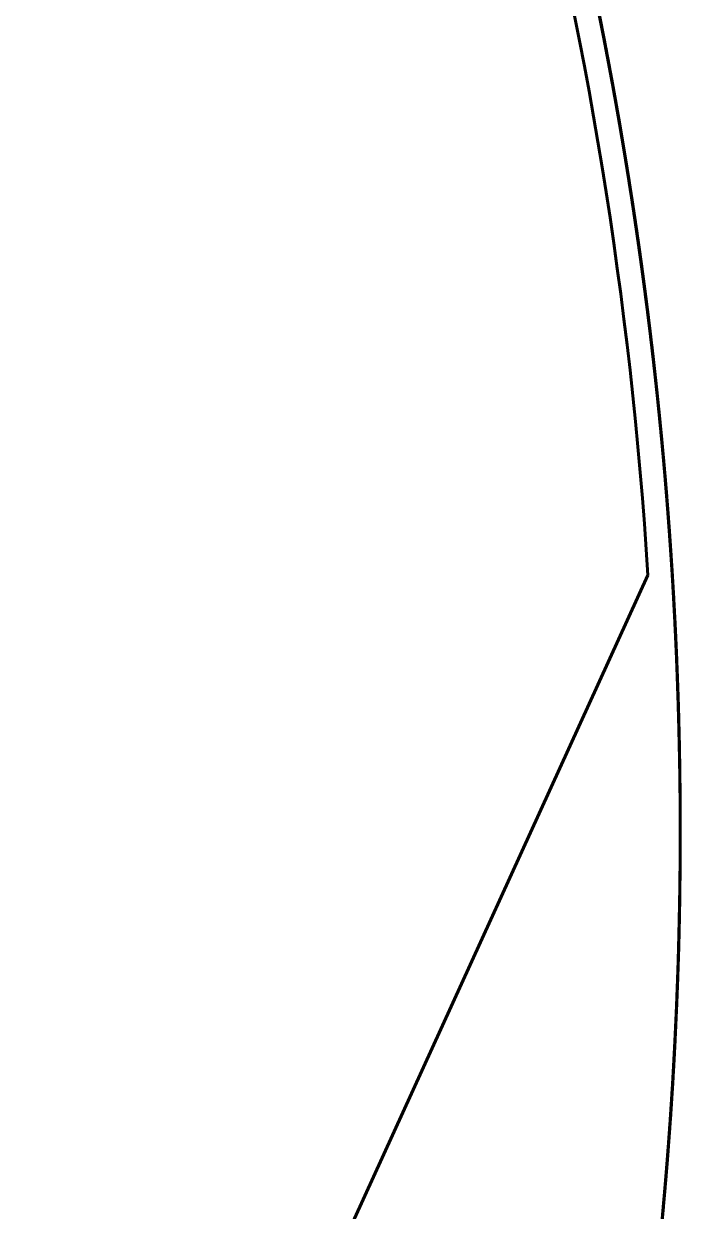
# Model space of a CAD drawing. Header units: millimetres. Extents: x 0 to 840, y 0 to 594.
# Drawn here: x 108.941 to 110.292, y 251.984 to 254.421 of the extents above; entities that cross this region are included whole.
import ezdxf

# ---------------------------------------------------------------- set-up
doc = ezdxf.new("R2010")
doc.units = ezdxf.units.MM
doc.linetypes.add('K5LT_BASIC', pattern=[0])
doc.layers.add('Системный слой', color=7, linetype='Continuous')

msp = doc.modelspace()

# ---------------------------------------------------------------- linework, layer by layer
at = {"layer": 'Системный слой', "color": 5, "linetype": 'K5LT_BASIC', "lineweight": 60, "true_color": 0x0000ff}
for p, q in [((110.16201, 254.22625), (110.15512, 254.26533)), ((110.16201, 254.22625), (110.15696, 254.25504)), ((110.16337, 254.2184), (110.16201, 254.22625)), ((110.1696, 254.18188), (110.16201, 254.22625)), ((110.16607, 254.2027), (110.16201, 254.22625)), ((110.16621, 254.20188), (110.16201, 254.22625)), ((110.16607, 254.2027), (110.16201, 254.22625)), ((110.16804, 254.19111), (110.16201, 254.22625)), ((110.22027, 253.8386), (110.21728, 253.86192)), ((110.23445, 253.72032), (110.23221, 253.73994)), ((110.25649, 253.49913), (110.25401, 253.5272)), ((110.25649, 253.49913), (110.25401, 253.5272)), ((110.25649, 253.49913), (110.25401, 253.5272)), ((110.25649, 253.49913), (110.25401, 253.5272)), ((110.26011, 253.45601), (110.25649, 253.49913)), ((110.26232, 253.42831), (110.25879, 253.47198)), ((106.9026, 246.0107), (110.22194, 253.28958)), ((110.28568, 252.54954), (110.28673, 252.59708)), ((110.28642, 252.58156), (110.28673, 252.59708)), ((110.28597, 252.56129), (110.28623, 252.57304)), ((110.26751, 252.16584), (110.27069, 252.21314)), ((110.26751, 252.16584), (110.27069, 252.21314)), ((110.26777, 252.16957), (110.27069, 252.21314)), ((110.26795, 252.1721), (110.27069, 252.21314)), ((110.26861, 252.18183), (110.27069, 252.21314)), ((110.26996, 252.20199), (110.27069, 252.21314))]:
    msp.add_line(p, q, dxfattribs=at)
msp.add_arc((101.73832, 252.76201), 8.5, 3.558416, 26.261997, dxfattribs=at)
for points, knots in [([(103.86995, 244.482), (104.03885, 244.52548), (104.46275, 244.64855), (105.1261, 244.89822), (105.84634, 245.24932), (106.53061, 245.66622), (107.17292, 246.14525), (107.76763, 246.68223), (108.30955, 247.27245), (108.79392, 247.91074), (109.21651, 248.59151), (109.57361, 249.3088), (109.86209, 250.05633), (110.07944, 250.82756), (110.22374, 251.61572), (110.29374, 252.41393), (110.28882, 253.21518), (110.20902, 254.01246), (110.05505, 254.7988), (109.82824, 255.56729), (109.59195, 256.15788), (109.43316, 256.49059), (109.38768, 256.58167)], [0.989074842, 0.989074842, 0.989074842, 0.989074842, 0.989178867, 0.9893380013, 0.9894971356, 0.9896562699, 0.9898154042, 0.9899745385, 0.9901336728, 0.9902928071, 0.9904519414, 0.9906110757, 0.9907702101, 0.9909293444, 0.9910884787, 0.991247613, 0.9914067473, 0.9915658816, 0.9917250159, 0.9918841502, 0.9920432845, 0.9921040088, 0.9921040088, 0.9921040088, 0.9921040088]), ([(110.22065, 251.68839), (110.23357, 251.79052), (110.27338, 252.15817), (110.30076, 252.79481), (110.2602, 253.59505), (110.14502, 254.388), (109.95622, 255.16671), (109.7036, 255.90069), (109.4957, 256.36535), (109.38768, 256.58167)], [0.9483790822, 0.9483790822, 0.9483790822, 0.9483790822, 0.9484404838, 0.9485996181, 0.9487587524, 0.9489178867, 0.949077021, 0.9492361553, 0.9493803775, 0.9493803775, 0.9493803775, 0.9493803775]), ([(110.18341, 254.09728), (110.17312, 254.16236), (110.11737, 254.49036), (109.98246, 255.07515), (109.72803, 255.84202), (109.50987, 256.33699), (109.38768, 256.58167)], [0.95954058335, 0.95954058335, 0.95954058335, 0.95954058335, 0.95957988542, 0.95973901973, 0.95989815404, 0.96006128541, 0.96006128541, 0.96006128541, 0.96006128541]), ([(110.06469, 250.81931), (110.07996, 250.88475), (110.15201, 251.21089), (110.24714, 251.80477), (110.29937, 252.60433), (110.27662, 253.40528), (110.17911, 254.20059), (110.00768, 254.9833), (109.76383, 255.74656), (109.53935, 256.27335), (109.40484, 256.54732), (109.38768, 256.58167)], [0.9695652686, 0.9695652686, 0.9695652686, 0.9695652686, 0.9696053469, 0.9697644812, 0.9699236155, 0.9700827498, 0.9702418842, 0.9704010185, 0.9705601528, 0.9707192871, 0.9707421932, 0.9707421932, 0.9707421932, 0.9707421932]), ([(110.16201, 254.22625), (110.14818, 254.30579), (110.08382, 254.64734), (109.93332, 255.24363), (109.72519, 255.83043), (109.58584, 256.15713), (109.54993, 256.23784)], [0.04100850004, 0.04100850004, 0.04100850004, 0.04100850004, 0.04105665181, 0.04121578612, 0.04137492043, 0.04142761124, 0.04142761124, 0.04142761124, 0.04142761124]), ([(110.16201, 254.22625), (110.13647, 254.37317), (110.05453, 254.78108), (109.87953, 255.41035), (109.7023, 255.88188), (109.60997, 256.09963)], [0.91684294598, 0.91684294598, 0.91684294598, 0.91684294598, 0.91693189052, 0.91709102482, 0.91723209691, 0.91723209691, 0.91723209691, 0.91723209691]), ([(110.27611, 253.21879), (110.2745, 253.24902), (110.25705, 253.54559), (110.19459, 254.10661), (110.06758, 254.71904), (109.97301, 255.06436), (109.94752, 255.15191)], [0.98072668935, 0.98072668935, 0.98072668935, 0.98072668935, 0.98074474857, 0.98090388288, 0.98106301719, 0.98111740751, 0.98111740751, 0.98111740751, 0.98111740751]), ([(110.26106, 253.44426), (110.25746, 253.48918), (110.23012, 253.79986), (110.16836, 254.23033), (110.08687, 254.61113), (110.05866, 254.73038)], [0.05153263328, 0.05153263328, 0.05153263328, 0.05153263328, 0.05155951623, 0.05171865054, 0.05179173871, 0.05179173871, 0.05179173871, 0.05179173871]), ([(110.13112, 254.39402), (110.12255, 254.43807), (110.09978, 254.55049), (110.07474, 254.66243), (110.05866, 254.73038)], [0.393512376768, 0.393512376768, 0.393512376768, 0.393512376768, 0.39353914704, 0.393580790783, 0.393580790783, 0.393580790783, 0.393580790783]), ([(110.13041, 254.39769), (110.11954, 254.45345), (110.09672, 254.5646), (110.0717, 254.67526), (110.05866, 254.73038)], [0.478960383396, 0.478960383396, 0.478960383396, 0.478960383396, 0.478994271165, 0.4790280538, 0.4790280538, 0.4790280538, 0.4790280538]), ([(110.16201, 254.22625), (110.14867, 254.30298), (110.11698, 254.47161), (110.08023, 254.63921), (110.05866, 254.73038)], [0.6711820648, 0.6711820648, 0.6711820648, 0.6711820648, 0.67122851687, 0.67128439559, 0.67128439559, 0.67128439559, 0.67128439559]), ([(110.16201, 254.22625), (110.14642, 254.31596), (110.11434, 254.48452), (110.0772, 254.65204), (110.05866, 254.73038)], [0.75662932781, 0.75662932781, 0.75662932781, 0.75662932781, 0.75668364099, 0.75673165861, 0.75673165861, 0.75673165861, 0.75673165861]), ([(110.16201, 254.22625), (110.15727, 254.2535), (110.12707, 254.42238), (110.09179, 254.59033), (110.05866, 254.73038)], [0.77799114357, 0.77799114357, 0.77799114357, 0.77799114357, 0.77800763845, 0.77809347435, 0.77809347435, 0.77809347435, 0.77809347435]), ([(110.18098, 254.11256), (110.17555, 254.1465), (110.14114, 254.35365), (110.09909, 254.55948), (110.05866, 254.73038)], [0.78864913452, 0.78864913452, 0.78864913452, 0.78864913452, 0.78866963717, 0.78877438222, 0.78877438222, 0.78877438222, 0.78877438222]), ([(110.16201, 254.22625), (110.13873, 254.36018), (110.10532, 254.52851), (110.06686, 254.69571), (110.05866, 254.73038)], [0.83139568296, 0.83139568296, 0.83139568296, 0.83139568296, 0.83147676639, 0.83149801374, 0.83149801374, 0.83149801374, 0.83149801374]), ([(110.25649, 253.49913), (110.24943, 253.58075), (110.21437, 253.92775), (110.14724, 254.33881), (110.07416, 254.66486), (110.05866, 254.73038)], [0.84193076448, 0.84193076448, 0.84193076448, 0.84193076448, 0.84197963081, 0.84213876512, 0.84217892162, 0.84217892162, 0.84217892162, 0.84217892162]), ([(110.16201, 254.22625), (110.14959, 254.29772), (110.11806, 254.46637), (110.08146, 254.63401), (110.05866, 254.73038)], [0.85275749871, 0.85275749871, 0.85275749871, 0.85275749871, 0.85280076384, 0.8528598295, 0.8528598295, 0.8528598295, 0.8528598295]), ([(110.25649, 253.49913), (110.25102, 253.5623), (110.2189, 253.89096), (110.15444, 254.30244), (110.07843, 254.64684), (110.05866, 254.73038)], [0.93805893537, 0.93805893537, 0.93805893537, 0.93805893537, 0.93809675366, 0.93825588797, 0.93830709252, 0.93830709252, 0.93830709252, 0.93830709252]), ([(110.17264, 254.16371), (110.16417, 254.21466), (110.1462, 254.31708), (110.12636, 254.41916), (110.1159, 254.47044)], [0.147804966249, 0.147804966249, 0.147804966249, 0.147804966249, 0.147835773393, 0.147866987486, 0.147866987486, 0.147866987486, 0.147866987486]), ([(110.26782, 253.3537), (110.26481, 253.39724), (110.24095, 253.70676), (110.19252, 254.07332), (110.13147, 254.39327), (110.11984, 254.45101)], [0.06219548682, 0.06219548682, 0.06219548682, 0.06219548682, 0.06222151496, 0.06238064927, 0.06241578441, 0.06241578441, 0.06241578441, 0.06241578441]), ([(110.27125, 253.30199), (110.26759, 253.35994), (110.24377, 253.68394), (110.19364, 254.0663), (110.13256, 254.38771), (110.12067, 254.44688)], [0.69235874809, 0.69235874809, 0.69235874809, 0.69235874809, 0.69239338001, 0.69255251432, 0.69258851082, 0.69258851082, 0.69258851082, 0.69258851082]), ([(110.16201, 254.22625), (110.15502, 254.26648), (110.14278, 254.334), (110.12973, 254.40137), (110.12432, 254.42862)], [0.863438406585, 0.863438406585, 0.863438406585, 0.863438406585, 0.863462762572, 0.863479334627, 0.863479334627, 0.863479334627, 0.863479334627]), ([(110.25401, 253.5272), (110.24704, 253.60476), (110.21601, 253.90423), (110.16917, 254.20184), (110.12588, 254.42076)], [0.66036093176, 0.66036093176, 0.66036093176, 0.66036093176, 0.66040738383, 0.66054049145, 0.66054049145, 0.66054049145, 0.66054049145]), ([(110.19533, 254.01962), (110.18681, 254.07687), (110.16607, 254.20726), (110.14231, 254.33713), (110.12802, 254.40987)], [0.521607739996, 0.521607739996, 0.521607739996, 0.521607739996, 0.521642266073, 0.521686482531, 0.521686482531, 0.521686482531, 0.521686482531]), ([(110.1954, 254.01911), (110.18493, 254.08957), (110.16452, 254.21599), (110.14128, 254.34192), (110.13041, 254.39769)], [0.607054900647, 0.607054900647, 0.607054900647, 0.607054900647, 0.607097390197, 0.607131277942, 0.607131277942, 0.607131277942, 0.607131277942]), ([(110.1814, 254.10993), (110.17332, 254.16058), (110.1573, 254.25541), (110.13969, 254.34996), (110.13112, 254.39402)], [0.243922302704, 0.243922302704, 0.243922302704, 0.243922302704, 0.243952896245, 0.243979666505, 0.243979666505, 0.243979666505, 0.243979666505]), ([(110.17843, 254.12841), (110.17209, 254.16761), (110.15974, 254.24066), (110.14644, 254.31354), (110.14007, 254.34731)], [0.425501459311, 0.425501459311, 0.425501459311, 0.425501459311, 0.425525143221, 0.425545645822, 0.425545645822, 0.425545645822, 0.425545645822]), ([(110.27069, 252.21314), (110.27738, 252.31716), (110.29443, 252.68787), (110.28221, 253.32628), (110.21348, 253.93325), (110.15436, 254.27153), (110.14017, 254.34679)], [0.79895119255, 0.79895119255, 0.79895119255, 0.79895119255, 0.79901336728, 0.79917250159, 0.7993316359, 0.79937731533, 0.79937731533, 0.79937731533, 0.79937731533]), ([(110.25401, 253.5272), (110.23592, 253.72858), (110.20657, 253.96198), (110.16764, 254.19384), (110.16201, 254.22625)], [0.16903916943, 0.16903916943, 0.16903916943, 0.16903916943, 0.16915977085, 0.16917939459, 0.16917939459, 0.16917939459, 0.16917939459]), ([(110.25401, 253.5272), (110.23875, 253.697), (110.21071, 253.93053), (110.17307, 254.1626), (110.16201, 254.22625)], [0.1797200773, 0.1797200773, 0.1797200773, 0.1797200773, 0.17982176957, 0.17986030246, 0.17986030246, 0.17986030246, 0.17986030246]), ([(110.18467, 254.08934), (110.18055, 254.11556), (110.17315, 254.16122), (110.16539, 254.20682), (110.16201, 254.22625)], [0.254599066311, 0.254599066311, 0.254599066311, 0.254599066311, 0.254614894972, 0.2546266576, 0.2546266576, 0.2546266576, 0.2546266576]), ([(110.25401, 253.5272), (110.24609, 253.61541), (110.22141, 253.84923), (110.1871, 254.08189), (110.16201, 254.22625)], [0.29721006394, 0.29721006394, 0.29721006394, 0.29721006394, 0.29726288988, 0.2973502891, 0.2973502891, 0.2973502891, 0.2973502891]), ([(110.2673, 253.36117), (110.26387, 253.41003), (110.24102, 253.69975), (110.20339, 253.98819), (110.16201, 254.22625)], [0.32921967241, 0.32921967241, 0.32921967241, 0.32921967241, 0.32924888606, 0.32939301273, 0.32939301273, 0.32939301273, 0.32939301273]), ([(110.18893, 254.06189), (110.18631, 254.07896), (110.1777, 254.13381), (110.16856, 254.18857), (110.16201, 254.22625)], [0.350721713287, 0.350721713287, 0.350721713287, 0.350721713287, 0.350732017823, 0.350754828498, 0.350754828498, 0.350754828498, 0.350754828498]), ([(110.22899, 253.76754), (110.22122, 253.83316), (110.20127, 253.98642), (110.17716, 254.13909), (110.16201, 254.22625)], [0.457471727599, 0.457471727599, 0.457471727599, 0.457471727599, 0.457511139402, 0.45756390727, 0.45756390727, 0.45756390727, 0.45756390727]), ([(110.25401, 253.5272), (110.24539, 253.62321), (110.22039, 253.85701), (110.18576, 254.08961), (110.16201, 254.22625)], [0.56423276087, 0.56423276087, 0.56423276087, 0.56423276087, 0.56429026098, 0.56437298603, 0.56437298603, 0.56437298603, 0.56437298603]), ([(110.25401, 253.5272), (110.24137, 253.66791), (110.21453, 253.90154), (110.17808, 254.13383), (110.16201, 254.22625)], [0.63899911602, 0.63899911602, 0.63899911602, 0.63899911602, 0.63908338638, 0.63913934118, 0.63913934118, 0.63913934118, 0.63913934118]), ([(110.25401, 253.5272), (110.23735, 253.71261), (110.20866, 253.94608), (110.17039, 254.17804), (110.16201, 254.22625)], [0.71376547116, 0.71376547116, 0.71376547116, 0.71376547116, 0.71387651178, 0.71390569632, 0.71390569632, 0.71390569632, 0.71390569632]), ([(110.25401, 253.5272), (110.24303, 253.64946), (110.21695, 253.88316), (110.18125, 254.11558), (110.16201, 254.22625)], [0.73512728691, 0.73512728691, 0.73512728691, 0.73512728691, 0.73520050923, 0.73526751207, 0.73526751207, 0.73526751207, 0.73526751207]), ([(110.20967, 253.91905), (110.20478, 253.95489), (110.1901, 254.05748), (110.17356, 254.1598), (110.16201, 254.22625)], [0.809972054162, 0.809972054162, 0.809972054162, 0.809972054162, 0.809993634628, 0.810033867218, 0.810033867218, 0.810033867218, 0.810033867218]), ([(110.22475, 253.80267), (110.21945, 253.84594), (110.20099, 253.9875), (110.17899, 254.12856), (110.16201, 254.22625)], [0.820629630025, 0.820629630025, 0.820629630025, 0.820629630025, 0.820655633355, 0.820714775092, 0.820714775092, 0.820714775092, 0.820714775092]), ([(110.28541, 252.98495), (110.28294, 253.08003), (110.26747, 253.44165), (110.22328, 253.85593), (110.1713, 254.17278), (110.16201, 254.22625)], [0.89523289695, 0.89523289695, 0.89523289695, 0.89523289695, 0.89528962444, 0.89544875875, 0.89548113023, 0.89548113023, 0.89548113023, 0.89548113023]), ([(110.24735, 253.59809), (110.24411, 253.63106), (110.22358, 253.82822), (110.19619, 254.02464), (110.16867, 254.18743)], [0.30790512955, 0.30790512955, 0.30790512955, 0.30790512955, 0.30792488861, 0.30802336494, 0.30802336494, 0.30802336494, 0.30802336494]), ([(110.25401, 253.5272), (110.24041, 253.67856), (110.21563, 253.89078), (110.18291, 254.10187), (110.17282, 254.16265)], [0.27584824819, 0.27584824819, 0.27584824819, 0.27584824819, 0.27593889243, 0.27597564767, 0.27597564767, 0.27597564767, 0.27597564767]), ([(110.28794, 252.84231), (110.2869, 252.95326), (110.27601, 253.33093), (110.23409, 253.77026), (110.1838, 254.09631), (110.1735, 254.15854)], [0.90588543876, 0.90588543876, 0.90588543876, 0.90588543876, 0.90595162317, 0.90611075748, 0.90614838344, 0.90614838344, 0.90614838344, 0.90614838344]), ([(110.25401, 253.5272), (110.24963, 253.57603), (110.22903, 253.78505), (110.20074, 253.99325), (110.17456, 254.15211)], [0.04086827488, 0.04086827488, 0.04086827488, 0.04086827488, 0.04089751751, 0.04099355032, 0.04099355032, 0.04099355032, 0.04099355032]), ([(110.23313, 253.73198), (110.22908, 253.76737), (110.21216, 253.90777), (110.19176, 254.04773), (110.17456, 254.15211)], [0.831296385866, 0.831296385866, 0.831296385866, 0.831296385866, 0.831317632082, 0.831380733245, 0.831380733245, 0.831380733245, 0.831380733245]), ([(110.22709, 253.78347), (110.22013, 253.84129), (110.2042, 253.96314), (110.18565, 254.08463), (110.17517, 254.14843)], [0.008876785581, 0.008876785581, 0.008876785581, 0.008876785581, 0.008911521324, 0.008950083296, 0.008950083296, 0.008950083296, 0.008950083296]), ([(110.25401, 253.5272), (110.23993, 253.68388), (110.21568, 253.88989), (110.18395, 254.09481), (110.17586, 254.1442)], [0.09427281428, 0.09427281428, 0.09427281428, 0.09427281428, 0.09436664545, 0.09439649462, 0.09439649462, 0.09439649462, 0.09439649462]), ([(110.22804, 253.77553), (110.22145, 253.8307), (110.20555, 253.95369), (110.18698, 254.07631), (110.17592, 254.14386)], [0.190450630663, 0.190450630663, 0.190450630663, 0.190450630663, 0.190483768301, 0.190524598052, 0.190524598052, 0.190524598052, 0.190524598052]), ([(110.23221, 253.73994), (110.2251, 253.80169), (110.2084, 253.93409), (110.18859, 254.06605), (110.17714, 254.1364)], [0.37201894063, 0.37201894063, 0.37201894063, 0.37201894063, 0.372056015277, 0.372098528722, 0.372098528722, 0.372098528722, 0.372098528722]), ([(110.25401, 253.5272), (110.24491, 253.62853), (110.22337, 253.82818), (110.19482, 254.02694), (110.17903, 254.12469)], [0.38265732696, 0.38265732696, 0.38265732696, 0.38265732696, 0.382718014, 0.38277707858, 0.38277707858, 0.38277707858, 0.38277707858]), ([(110.23492, 253.71609), (110.22888, 253.76988), (110.21266, 253.90297), (110.19331, 254.03565), (110.18066, 254.11458)], [0.916740468009, 0.916740468009, 0.916740468009, 0.916740468009, 0.916772756206, 0.916820434801, 0.916820434801, 0.916820434801, 0.916820434801]), ([(110.23839, 253.6847), (110.23168, 253.7465), (110.21464, 253.88896), (110.19402, 254.03096), (110.1812, 254.11124)], [0.468136058952, 0.468136058952, 0.468136058952, 0.468136058952, 0.468173138129, 0.46822163237, 0.46822163237, 0.46822163237, 0.46822163237]), ([(110.25401, 253.5272), (110.24421, 253.63634), (110.22315, 253.82908), (110.19554, 254.02098), (110.18232, 254.10421)], [0.64968002389, 0.64968002389, 0.64968002389, 0.64968002389, 0.64974538511, 0.64979565132, 0.64979565132, 0.64979565132, 0.64979565132]), ([(110.23036, 253.75587), (110.22467, 253.80451), (110.21034, 253.9185), (110.19371, 254.03218), (110.18341, 254.09728)], [0.104999430522, 0.104999430522, 0.104999430522, 0.104999430522, 0.105028644176, 0.105067953201, 0.105067953201, 0.105067953201, 0.105067953201]), ([(110.23129, 253.74791), (110.22595, 253.7939), (110.21193, 253.90667), (110.19567, 254.01914), (110.18524, 254.08565)], [0.286573270961, 0.286573270961, 0.286573270961, 0.286573270961, 0.286600891152, 0.286641046572, 0.286641046572, 0.286641046572, 0.286641046572]), ([(110.23664, 253.70065), (110.23127, 253.74934), (110.21658, 253.87261), (110.19921, 253.99554), (110.18771, 254.06982)], [0.201116553372, 0.201116553372, 0.201116553372, 0.201116553372, 0.201145767028, 0.201190598225, 0.201190598225, 0.201190598225, 0.201190598225]), ([(110.25401, 253.5272), (110.24586, 253.61789), (110.22707, 253.79525), (110.20273, 253.97193), (110.1895, 254.05819)], [0.74580819478, 0.74580819478, 0.74580819478, 0.74580819478, 0.74586250796, 0.74591456092, 0.74591456092, 0.74591456092, 0.74591456092]), ([(110.25401, 253.5272), (110.24657, 253.61008), (110.22842, 253.78357), (110.20498, 253.95642), (110.19128, 254.04657)], [0.47878549785, 0.47878549785, 0.47878549785, 0.47878549785, 0.47883513686, 0.47888952718, 0.47888952718, 0.47888952718, 0.47888952718]), ([(110.25401, 253.5272), (110.24561, 253.62073), (110.22812, 253.78498), (110.20588, 253.94864), (110.1954, 254.01911)], [0.115634630025, 0.115634630025, 0.115634630025, 0.115634630025, 0.115690642903, 0.115733138317, 0.115733138317, 0.115733138317, 0.115733138317]), ([(110.25401, 253.5272), (110.24775, 253.59696), (110.23128, 253.75802), (110.21024, 253.91857), (110.19684, 254.00943)], [0.393338234829, 0.393338234829, 0.393338234829, 0.393338234829, 0.393380012731, 0.393434798455, 0.393434798455, 0.393434798455, 0.393434798455]), ([(110.24966, 253.57416), (110.24301, 253.64384), (110.22743, 253.78834), (110.20817, 253.9324), (110.1972, 254.00694)], [0.927393006074, 0.927393006074, 0.927393006074, 0.927393006074, 0.927434754933, 0.927479690695, 0.927479690695, 0.927479690695, 0.927479690695]), ([(110.27437, 253.25025), (110.26962, 253.33329), (110.25145, 253.58629), (110.22202, 253.83831), (110.1972, 254.00694)], [0.95937113784, 0.95937113784, 0.95937113784, 0.95937113784, 0.95942075111, 0.95952241441, 0.95952241441, 0.95952241441, 0.95952241441]), ([(110.25147, 253.55499), (110.24534, 253.62079), (110.23102, 253.75737), (110.21341, 253.89358), (110.2034, 253.96411)], [0.211768349965, 0.211768349965, 0.211768349965, 0.211768349965, 0.211807765755, 0.211850259622, 0.211850259622, 0.211850259622, 0.211850259622]), ([(110.26076, 253.44802), (110.25704, 253.49417), (110.24246, 253.65864), (110.22311, 253.82264), (110.20674, 253.9403)], [0.500131514141, 0.500131514141, 0.500131514141, 0.500131514141, 0.50015913431, 0.500229990683, 0.500229990683, 0.500229990683, 0.500229990683]), ([(110.25401, 253.5272), (110.2487, 253.58631), (110.23486, 253.72424), (110.21767, 253.86178), (110.20675, 253.94028)], [0.756489102653, 0.756489102653, 0.756489102653, 0.756489102653, 0.756524506684, 0.756571776129, 0.756571776129, 0.756571776129, 0.756571776129]), ([(110.25401, 253.5272), (110.2501, 253.5707), (110.2374, 253.70086), (110.22172, 253.83071), (110.20995, 253.917)], [0.222443708796, 0.222443708796, 0.222443708796, 0.222443708796, 0.222469764482, 0.222521711113, 0.222521711113, 0.222521711113, 0.222521711113]), ([(110.25367, 253.53107), (110.25081, 253.56264), (110.23896, 253.68621), (110.22442, 253.80951), (110.2121, 253.90112)], [0.585595349274, 0.585595349274, 0.585595349274, 0.585595349274, 0.585614258434, 0.585669392441, 0.585669392441, 0.585669392441, 0.585669392441]), ([(110.24378, 253.63367), (110.23918, 253.67851), (110.22975, 253.76385), (110.21904, 253.84905), (110.21366, 253.88948)], [0.030208633186, 0.030208633186, 0.030208633186, 0.030208633186, 0.030235518778, 0.030259847586, 0.030259847586, 0.030259847586, 0.030259847586]), ([(110.24656, 253.60604), (110.24303, 253.64167), (110.23402, 253.72706), (110.22372, 253.81229), (110.21728, 253.86193)], [0.126331284083, 0.126331284083, 0.126331284083, 0.126331284083, 0.12635264163, 0.126382493202, 0.126382493202, 0.126382493202, 0.126382493202]), ([(110.2526, 253.54277), (110.24935, 253.57824), (110.23891, 253.68478), (110.22647, 253.7911), (110.21728, 253.86192)], [0.852620383318, 0.852620383318, 0.852620383318, 0.852620383318, 0.852641629535, 0.852684228184, 0.852684228184, 0.852684228184, 0.852684228184]), ([(110.2489, 253.58214), (110.24623, 253.60979), (110.23758, 253.6952), (110.22765, 253.78047), (110.22034, 253.83807)], [0.671052810449, 0.671052810449, 0.671052810449, 0.671052810449, 0.671069382559, 0.671104013725, 0.671104013725, 0.671104013725, 0.671104013725]), ([(110.25401, 253.5272), (110.25154, 253.55474), (110.24344, 253.64025), (110.23405, 253.72564), (110.22709, 253.78347)], [0.767170010533, 0.767170010533, 0.767170010533, 0.767170010533, 0.767186505411, 0.767221244879, 0.767221244879, 0.767221244879, 0.767221244879]), ([(110.26974, 253.32546), (110.26469, 253.40187), (110.25473, 253.52705), (110.24202, 253.65197), (110.23664, 253.70065)], [0.86325794886, 0.86325794886, 0.86325794886, 0.86325794886, 0.863303628262, 0.863332841775, 0.863332841775, 0.863332841775, 0.863332841775]), ([(110.2659, 253.38088), (110.26187, 253.43631), (110.25643, 253.50242), (110.25021, 253.56846), (110.24918, 253.57918)], [0.414670863895, 0.414670863895, 0.414670863895, 0.414670863895, 0.414704010185, 0.414710429662, 0.414710429662, 0.414710429662, 0.414710429662]), ([(110.26674, 253.36917), (110.26532, 253.38906), (110.26138, 253.44177), (110.25696, 253.49443), (110.25401, 253.5272)], [0.158326739772, 0.158326739772, 0.158326739772, 0.158326739772, 0.158338637811, 0.158358261549, 0.158358261549, 0.158358261549, 0.158358261549]), ([(110.26531, 253.38887), (110.26337, 253.41534), (110.25976, 253.46146), (110.25578, 253.50755), (110.25401, 253.5272)], [0.243777930801, 0.243777930801, 0.243777930801, 0.243777930801, 0.243793761935, 0.243805524563, 0.243805524563, 0.243805524563, 0.243805524563]), ([(110.27588, 253.22306), (110.27175, 253.29953), (110.26491, 253.40095), (110.25626, 253.50223), (110.25401, 253.5272)], [0.425320329509, 0.425320329509, 0.425320329509, 0.425320329509, 0.425366008912, 0.425380958476, 0.425380958476, 0.425380958476, 0.425380958476]), ([(110.26558, 253.38515), (110.26299, 253.42068), (110.25923, 253.46804), (110.25508, 253.51536), (110.25401, 253.5272)], [0.510799886759, 0.510799886759, 0.510799886759, 0.510799886759, 0.510821133036, 0.510828221491, 0.510828221491, 0.510828221491, 0.510828221491]), ([(110.26974, 253.32548), (110.2673, 253.36243), (110.26241, 253.4297), (110.25674, 253.49691), (110.25401, 253.5272)], [0.606916163512, 0.606916163512, 0.606916163512, 0.606916163512, 0.606938255888, 0.606956392389, 0.606956392389, 0.606956392389, 0.606956392389]), ([(110.28746, 252.64035), (110.28808, 252.68398), (110.29003, 252.97994), (110.2766, 253.27589), (110.25401, 253.5272)], [0.68154621886, 0.68154621886, 0.68154621886, 0.68154621886, 0.68157224698, 0.68172274752, 0.68172274752, 0.68172274752, 0.68172274752]), ([(110.28828, 252.73644), (110.28897, 252.96462), (110.27919, 253.22858), (110.25721, 253.49159), (110.25401, 253.5272)], [0.78837440435, 0.78837440435, 0.78837440435, 0.78837440435, 0.78851050286, 0.7885318263, 0.7885318263, 0.7885318263, 0.7885318263]), ([(110.2879, 252.84659), (110.28695, 252.94294), (110.28086, 253.1701), (110.26572, 253.39686), (110.25401, 253.5272)], [0.82043902803, 0.82043902803, 0.82043902803, 0.82043902803, 0.82049649905, 0.82057454993, 0.82057454993, 0.82057454993, 0.82057454993]), ([(110.28777, 252.6644), (110.28847, 252.72637), (110.28863, 253.01433), (110.27424, 253.30214), (110.25401, 253.5272)], [0.8524455271, 0.8524455271, 0.8524455271, 0.8524455271, 0.85248249523, 0.85261727355, 0.85261727355, 0.85261727355, 0.85261727355]), ([(110.26562, 253.38467), (110.26379, 253.4097), (110.26011, 253.45722), (110.25603, 253.50472), (110.25401, 253.5272)], [0.87395065827, 0.87395065827, 0.87395065827, 0.87395065827, 0.873965626989, 0.873979089317, 0.873979089317, 0.873979089317, 0.873979089317]), ([(110.26095, 252.07846), (110.27394, 252.24037), (110.29606, 252.6692), (110.28456, 253.15309), (110.25887, 253.47314), (110.25401, 253.5272)], [0.8843716083, 0.8843716083, 0.8843716083, 0.8843716083, 0.88446849141, 0.88462762572, 0.8846599972, 0.8846599972, 0.8846599972, 0.8846599972]), ([(110.2546, 252.00339), (110.2628, 252.09546), (110.28888, 252.45379), (110.29377, 252.96294), (110.26738, 253.37842), (110.25401, 253.5272)], [0.91639935361, 0.91639935361, 0.91639935361, 0.91639935361, 0.91645448759, 0.9166136219, 0.91670272082, 0.91670272082, 0.91670272082, 0.91670272082]), ([(110.28461, 252.51001), (110.29006, 252.69498), (110.28908, 253.02518), (110.26899, 253.3547), (110.25649, 253.49913)], [0.01930401088, 0.01930401088, 0.01930401088, 0.01930401088, 0.01941438574, 0.01950085794, 0.01950085794, 0.01950085794, 0.01950085794]), ([(110.28625, 252.57358), (110.28846, 252.674), (110.28983, 252.98288), (110.27445, 253.29153), (110.25649, 253.49913)], [0.04067846898, 0.04067846898, 0.04067846898, 0.04067846898, 0.0407383832, 0.04086267369, 0.04086267369, 0.04086267369, 0.04086267369]), ([(110.28027, 253.13304), (110.27793, 253.1869), (110.27147, 253.30903), (110.26239, 253.431), (110.25649, 253.49913)], [0.083513359491, 0.083513359491, 0.083513359491, 0.083513359491, 0.083545512413, 0.083586305218, 0.083586305218, 0.083586305218, 0.083586305218]), ([(110.28804, 252.69219), (110.28953, 252.87456), (110.28311, 253.1439), (110.26398, 253.41254), (110.25649, 253.49913)], [0.1795538565, 0.1795538565, 0.1795538565, 0.1795538565, 0.17966263526, 0.17971447611, 0.17971447611, 0.17971447611, 0.17971447611]), ([(110.2881, 252.82308), (110.28757, 252.89842), (110.28297, 253.12405), (110.26945, 253.34937), (110.25649, 253.49913)], [0.20094169688, 0.20094169688, 0.20094169688, 0.20094169688, 0.20098663272, 0.20107629185, 0.20107629185, 0.20107629185, 0.20107629185]), ([(110.28098, 253.11632), (110.27819, 253.18358), (110.27138, 253.31129), (110.26171, 253.4388), (110.25649, 253.49913)], [0.350532728136, 0.350532728136, 0.350532728136, 0.350532728136, 0.350572883514, 0.350609002148, 0.350609002148, 0.350609002148, 0.350609002148]), ([(110.28588, 252.55755), (110.29118, 252.7794), (110.28646, 253.09378), (110.26444, 253.40722), (110.25649, 253.49913)], [0.36110251819, 0.36110251819, 0.36110251819, 0.36110251819, 0.36123488224, 0.36128991002, 0.36128991002, 0.36128991002, 0.36128991002]), ([(110.27689, 252.31997), (110.2859, 252.49409), (110.29422, 252.88762), (110.27537, 253.28088), (110.25649, 253.49913)], [0.40377887687, 0.40377887687, 0.40377887687, 0.40377887687, 0.40388287715, 0.40401354151, 0.40401354151, 0.40401354151, 0.40401354151]), ([(110.2866, 252.93367), (110.28503, 253.01166), (110.27866, 253.20036), (110.26604, 253.38877), (110.25649, 253.49913)], [0.45730547497, 0.45730547497, 0.45730547497, 0.45730547497, 0.45735200509, 0.45741808091, 0.45741808091, 0.45741808091, 0.45741808091]), ([(110.2882, 252.71569), (110.28857, 252.78443), (110.28684, 253.0459), (110.2731, 253.30714), (110.25649, 253.49913)], [0.57475212011, 0.57475212011, 0.57475212011, 0.57475212011, 0.5747931254, 0.57490806755, 0.57490806755, 0.57490806755, 0.57490806755]), ([(110.28806, 252.69486), (110.28975, 252.91053), (110.2817, 253.179), (110.26103, 253.44661), (110.25649, 253.49913)], [0.61747160994, 0.61747160994, 0.61747160994, 0.61747160994, 0.61760025462, 0.61763169908, 0.61763169908, 0.61763169908, 0.61763169908]), ([(110.27152, 253.29773), (110.26978, 253.32546), (110.26524, 253.39263), (110.2599, 253.45974), (110.25649, 253.49913)], [0.703038806629, 0.703038806629, 0.703038806629, 0.703038806629, 0.70305537874, 0.703078962093, 0.703078962093, 0.703078962093, 0.703078962093]), ([(110.26937, 252.19302), (110.27588, 252.29059), (110.2939, 252.65477), (110.28757, 253.09101), (110.26263, 253.42816), (110.25649, 253.49913)], [0.71349992219, 0.71349992219, 0.71349992219, 0.71349992219, 0.71355824316, 0.71371737747, 0.71375986997, 0.71375986997, 0.71375986997, 0.71375986997]), ([(110.26665, 252.15357), (110.27229, 252.23263), (110.29212, 252.57815), (110.29059, 253.02763), (110.26536, 253.39657), (110.25649, 253.49913)], [0.72417296681, 0.72417296681, 0.72417296681, 0.72417296681, 0.72422024188, 0.72437937619, 0.72444077784, 0.72444077784, 0.72444077784, 0.72444077784]), ([(110.28448, 252.50574), (110.28943, 252.67077), (110.28977, 253.00236), (110.27083, 253.33341), (110.25649, 253.49913)], [0.7456048974, 0.7456048974, 0.7456048974, 0.7456048974, 0.74570337365, 0.74580259359, 0.74580259359, 0.74580259359, 0.74580259359]), ([(110.28581, 252.96946), (110.28388, 253.04869), (110.27718, 253.22419), (110.26508, 253.39941), (110.25681, 253.49541)], [0.54275985572, 0.54275985572, 0.54275985572, 0.54275985572, 0.54280712922, 0.54286460035, 0.54286460035, 0.54286460035, 0.54286460035]), ([(110.2868, 252.60081), (110.29121, 252.83462), (110.28475, 253.1263), (110.26339, 253.41703), (110.25859, 253.47448)], [0.5320056465, 0.5320056465, 0.5320056465, 0.5320056465, 0.53214513049, 0.53217951615, 0.53217951615, 0.53217951615, 0.53217951615]), ([(110.28827, 252.79156), (110.28771, 252.95399), (110.28055, 253.17801), (110.2646, 253.40151), (110.25954, 253.46292)], [0.26502087628, 0.26502087628, 0.26502087628, 0.26502087628, 0.26511775939, 0.2651545141, 0.2651545141, 0.2651545141, 0.2651545141]), ([(110.27069, 252.21314), (110.27281, 252.24607), (110.29032, 252.54535), (110.29251, 252.91968), (110.27412, 253.26014), (110.26916, 253.33411)], [0.55329031137, 0.55329031137, 0.55329031137, 0.55329031137, 0.55330999363, 0.55346912794, 0.55351334432, 0.55351334432, 0.55351334432, 0.55351334432]), ([(110.28495, 252.52177), (110.28765, 252.61808), (110.29055, 252.87689), (110.2817, 253.13562), (110.27152, 253.29773)], [0.76696990008, 0.76696990008, 0.76696990008, 0.76696990008, 0.7670273711, 0.76712425393, 0.76712425393, 0.76712425393, 0.76712425393]), ([(110.28801, 252.83484), (110.28745, 252.90091), (110.28456, 253.0448), (110.27803, 253.18857), (110.27344, 253.26627)], [0.382519467925, 0.382519467925, 0.382519467925, 0.382519467925, 0.382558879695, 0.382605302813, 0.382605302813, 0.382605302813, 0.382605302813]), ([(110.28461, 252.51001), (110.28702, 252.59173), (110.29078, 252.84), (110.28372, 253.08828), (110.27412, 253.25453)], [0.86309573316, 0.86309573316, 0.86309573316, 0.86309573316, 0.86314449395, 0.86324382021, 0.86324382021, 0.86324382021, 0.86324382021]), ([(110.2882, 252.80708), (110.2879, 252.86388), (110.28571, 253.00777), (110.27989, 253.15157), (110.27503, 253.23853)], [0.478642119479, 0.478642119479, 0.478642119479, 0.478642119479, 0.478676002546, 0.47872794967, 0.47872794967, 0.47872794967, 0.47872794967]), ([(110.28724, 252.89788), (110.28619, 252.96395), (110.2834, 253.06561), (110.27879, 253.16721), (110.27695, 253.20278)], [0.735001963119, 0.735001963119, 0.735001963119, 0.735001963119, 0.735041374921, 0.735062621195, 0.735062621195, 0.735062621195, 0.735062621195]), ([(110.2883, 252.74351), (110.28842, 252.79764), (110.2873, 252.9508), (110.28206, 253.10389), (110.27695, 253.20278)], [0.756333085641, 0.756333085641, 0.756333085641, 0.756333085641, 0.756365372374, 0.756424437696, 0.756424437696, 0.756424437696, 0.756424437696]), ([(110.28651, 252.93795), (110.28548, 252.98816), (110.28292, 253.07522), (110.27903, 253.16223), (110.27715, 253.19904)], [0.286411799618, 0.286411799618, 0.286411799618, 0.286411799618, 0.286441756843, 0.286463746787, 0.286463746787, 0.286463746787, 0.286463746787]), ([(110.16386, 251.30848), (110.19151, 251.46872), (110.25244, 251.89395), (110.29438, 252.51929), (110.28773, 252.98297), (110.27813, 253.17939)], [0.07246825617, 0.07246825617, 0.07246825617, 0.07246825617, 0.07256524507, 0.07272437938, 0.07284167588, 0.07284167588, 0.07284167588, 0.07284167588]), ([(110.27069, 252.21314), (110.28044, 252.36479), (110.29241, 252.683), (110.28659, 253.0014), (110.2787, 253.16756)], [0.24354398294, 0.24354398294, 0.24354398294, 0.24354398294, 0.24363462763, 0.24373384747, 0.24373384747, 0.24373384747, 0.24373384747]), ([(110.28764, 252.87005), (110.28692, 252.92688), (110.28462, 253.02858), (110.28051, 253.13022), (110.27834, 253.17506)], [0.831124600844, 0.831124600844, 0.831124600844, 0.831124600844, 0.831158497772, 0.831185273682, 0.831185273682, 0.831185273682, 0.831185273682]), ([(110.28832, 252.7595), (110.28833, 252.79512), (110.28752, 252.93119), (110.28346, 253.06722), (110.2787, 253.16756)], [0.670889001878, 0.670889001878, 0.670889001878, 0.670889001878, 0.67091024825, 0.670970162567, 0.670970162567, 0.670970162567, 0.670970162567]), ([(110.27069, 252.21314), (110.27756, 252.32), (110.2918, 252.63309), (110.28882, 252.94663), (110.27939, 253.15268)], [0.16877762779, 0.16877762779, 0.16877762779, 0.16877762779, 0.16884150223, 0.16896453147, 0.16896453147, 0.16896453147, 0.16896453147]), ([(110.2879, 252.84659), (110.28742, 252.89557), (110.28554, 252.99726), (110.28185, 253.0989), (110.27944, 253.15158)], [0.297074541916, 0.297074541916, 0.297074541916, 0.297074541916, 0.29710375557, 0.297135206055, 0.297135206055, 0.297135206055, 0.297135206055]), ([(110.28773, 252.86263), (110.28731, 252.89842), (110.28564, 252.99084), (110.28247, 253.08322), (110.27997, 253.1398)], [0.030055033714, 0.030055033714, 0.030055033714, 0.030055033714, 0.030076384469, 0.030110166093, 0.030110166093, 0.030110166093, 0.030110166093]), ([(110.28781, 252.66817), (110.28839, 252.72105), (110.28866, 252.87831), (110.28458, 253.03554), (110.27997, 253.1398)], [0.585423580201, 0.585423580201, 0.585423580201, 0.585423580201, 0.585455124125, 0.585517375591, 0.585517375591, 0.585517375591, 0.585517375591]), ([(110.28811, 252.82255), (110.28782, 252.86351), (110.28637, 252.9652), (110.2831, 253.06685), (110.28051, 253.12753)], [0.841796063306, 0.841796063306, 0.841796063306, 0.841796063306, 0.841820496499, 0.841856721356, 0.841856721356, 0.841856721356, 0.841856721356]), ([(110.28789, 252.67615), (110.28877, 252.76342), (110.28798, 252.91269), (110.28329, 253.06187), (110.28066, 253.1238)], [0.393168825055, 0.393168825055, 0.393168825055, 0.393168825055, 0.393220878422, 0.393257849273, 0.393257849273, 0.393257849273, 0.393257849273]), ([(110.28831, 252.77553), (110.28824, 252.82184), (110.28715, 252.93404), (110.28385, 253.0462), (110.28115, 253.11205)], [0.126165887106, 0.126165887106, 0.126165887106, 0.126165887106, 0.126193507321, 0.126232812958, 0.126232812958, 0.126232812958, 0.126232812958]), ([(110.28826, 252.79477), (110.28814, 252.82647), (110.28718, 252.92816), (110.28441, 253.02982), (110.28165, 253.09975)], [0.937918710191, 0.937918710191, 0.937918710191, 0.937918710191, 0.937937619351, 0.937979365434, 0.937979365434, 0.937979365434, 0.937979365434]), ([(110.24445, 251.89701), (110.25074, 251.95885), (110.28046, 252.28648), (110.29298, 252.66898), (110.28547, 252.98904), (110.28373, 253.04234)], [0.48914179232, 0.48914179232, 0.48914179232, 0.48914179232, 0.48917886696, 0.48933800127, 0.48936981256, 0.48936981256, 0.48936981256, 0.48936981256]), ([(110.27069, 252.21314), (110.28367, 252.41491), (110.29184, 252.69892), (110.28586, 252.98283), (110.28297, 253.06453)], [0.13673490418, 0.13673490418, 0.13673490418, 0.13673490418, 0.13685550605, 0.13690426627, 0.13690426627, 0.13690426627, 0.13690426627]), ([(110.27069, 252.21314), (110.27383, 252.26206), (110.28957, 252.54464), (110.29127, 252.82788), (110.28307, 253.06171)], [0.00856400963, 0.00856400963, 0.00856400963, 0.00856400963, 0.00859325271, 0.00873281202, 0.00873281202, 0.00873281202, 0.00873281202]), ([(110.22789, 251.74725), (110.234, 251.79836), (110.26892, 252.11472), (110.29037, 252.51085), (110.28817, 252.85568), (110.2866, 252.93367)], [0.95907178168, 0.95907178168, 0.95907178168, 0.95907178168, 0.9591024825, 0.9592616168, 0.95930814522, 0.95930814522, 0.95930814522, 0.95930814522]), ([(110.06469, 250.81931), (110.07276, 250.85387), (110.13961, 251.14868), (110.23597, 251.71018), (110.28589, 252.3628), (110.28916, 252.74989), (110.28764, 252.8701)], [0.98024617648, 0.98024617648, 0.98024617648, 0.98024617648, 0.98026734564, 0.98042647995, 0.98058561426, 0.98065732024, 0.98065732024, 0.98065732024, 0.98065732024]), ([(110.18196, 251.4176), (110.19339, 251.48936), (110.24249, 251.82527), (110.28409, 252.31006), (110.28949, 252.72353), (110.28764, 252.8701)], [0.80947289215, 0.80947289215, 0.80947289215, 0.80947289215, 0.8095162317, 0.80967536601, 0.8097627942, 0.8097627942, 0.8097627942, 0.8097627942]), ([(110.28191, 252.43095), (110.28355, 252.47314), (110.28789, 252.61165), (110.28886, 252.75024), (110.2879, 252.84659)], [0.435843688523, 0.435843688523, 0.435843688523, 0.435843688523, 0.435868873329, 0.435926344463, 0.435926344463, 0.435926344463, 0.435926344463]), ([(110.28495, 252.52177), (110.28595, 252.55755), (110.28846, 252.67258), (110.28865, 252.78764), (110.28768, 252.86688)], [0.158158150723, 0.158158150723, 0.158158150723, 0.158158150723, 0.158179503501, 0.15822677427, 0.15822677427, 0.15822677427, 0.15822677427]), ([(110.2801, 252.38721), (110.28375, 252.4703), (110.2875, 252.59832), (110.28837, 252.72637), (110.28832, 252.77125)], [0.606729511621, 0.606729511621, 0.606729511621, 0.606729511621, 0.606779121579, 0.606805891384, 0.606805891384, 0.606805891384, 0.606805891384]), ([(110.28236, 252.44273), (110.28497, 252.51268), (110.28762, 252.61827), (110.28831, 252.72388), (110.28832, 252.7595)], [0.425165125744, 0.425165125744, 0.425165125744, 0.425165125744, 0.425206874602, 0.425228120719, 0.425228120719, 0.425228120719, 0.425228120719]), ([(110.28236, 252.44273), (110.28408, 252.48883), (110.28702, 252.58907), (110.28819, 252.68935), (110.2883, 252.74351)], [0.702868730576, 0.702868730576, 0.702868730576, 0.702868730576, 0.70289624443, 0.702928546275, 0.702928546275, 0.702928546275, 0.702928546275]), ([(110.26462, 252.12584), (110.26983, 252.19565), (110.28221, 252.39443), (110.28764, 252.59355), (110.28823, 252.72269)], [0.82029561077, 0.82029561077, 0.82029561077, 0.82029561077, 0.82033736474, 0.82041439278, 0.82041439278, 0.82041439278, 0.82041439278]), ([(110.27689, 252.31997), (110.28167, 252.41228), (110.28645, 252.5469), (110.28805, 252.68159), (110.28824, 252.72384)], [0.521268863499, 0.521268863499, 0.521268863499, 0.521268863499, 0.521323997454, 0.521349202218, 0.521349202218, 0.521349202218, 0.521349202218]), ([(110.28665, 252.59281), (110.2872, 252.62059), (110.28784, 252.66388), (110.28816, 252.70717), (110.28823, 252.72269)], [0.692217673608, 0.692217673608, 0.692217673608, 0.692217673608, 0.692234245703, 0.692243498292, 0.692243498292, 0.692243498292, 0.692243498292]), ([(110.28112, 252.41123), (110.28259, 252.44682), (110.28574, 252.53737), (110.28745, 252.62796), (110.28796, 252.68293)], [0.350392502985, 0.350392502985, 0.350392502985, 0.350392502985, 0.350413749205, 0.350446542121, 0.350446542121, 0.350446542121, 0.350446542121]), ([(110.09087, 250.93515), (110.11709, 251.05503), (110.19213, 251.43733), (110.26442, 252.01047), (110.2852, 252.46458), (110.28762, 252.65211)], [0.93754615777, 0.93754615777, 0.93754615777, 0.93754615777, 0.93761935073, 0.93777848504, 0.93789034646, 0.93789034646, 0.93789034646, 0.93789034646]), ([(110.26912, 252.18929), (110.27558, 252.28561), (110.28353, 252.44394), (110.28706, 252.60242), (110.28777, 252.6644)], [0.264901047667, 0.264901047667, 0.264901047667, 0.264901047667, 0.26495862508, 0.264995593878, 0.264995593878, 0.264995593878, 0.264995593878]), ([(110.27828, 252.34772), (110.28014, 252.38596), (110.28442, 252.48853), (110.28686, 252.59117), (110.28766, 252.65553)], [0.446508033212, 0.446508033212, 0.446508033212, 0.446508033212, 0.446530872056, 0.446569264244, 0.446569264244, 0.446569264244, 0.446569264244]), ([(110.27069, 252.21314), (110.27484, 252.2777), (110.28218, 252.41635), (110.28614, 252.55513), (110.28729, 252.62925)], [0.542609403489, 0.542609403489, 0.542609403489, 0.542609403489, 0.542647994908, 0.54269220904, 0.54269220904, 0.54269220904, 0.54269220904]), ([(110.09417, 250.95029), (110.13757, 251.15046), (110.22094, 251.61495), (110.27364, 252.16894), (110.28531, 252.51984), (110.28686, 252.60409)], [0.6384838176, 0.6384838176, 0.6384838176, 0.6384838176, 0.63860598345, 0.63876511776, 0.63881537757, 0.63881537757, 0.63881537757, 0.63881537757]), ([(110.27069, 252.21314), (110.27434, 252.26988), (110.28167, 252.40493), (110.2858, 252.54011), (110.28712, 252.61847)], [0.27558670656, 0.27558670656, 0.27558670656, 0.27558670656, 0.275620623807, 0.27566737008, 0.27566737008, 0.27566737008, 0.27566737008]), ([(110.28063, 252.39949), (110.28198, 252.43116), (110.28441, 252.49702), (110.28607, 252.56289), (110.28673, 252.59708)], [0.083367468945, 0.083367468945, 0.083367468945, 0.083367468945, 0.083386378103, 0.083406774621, 0.083406774621, 0.083406774621, 0.083406774621]), ([(110.27069, 252.21314), (110.27569, 252.29086), (110.28176, 252.4108), (110.2853, 252.53084), (110.28623, 252.57304)], [0.628056666507, 0.628056666507, 0.628056666507, 0.628056666507, 0.628103119033, 0.628128295861, 0.628128295861, 0.628128295861, 0.628128295861]), ([(110.27069, 252.21314), (110.27349, 252.25673), (110.27752, 252.32791), (110.28066, 252.39913), (110.28175, 252.42672)], [0.190139443544, 0.190139443544, 0.190139443544, 0.190139443544, 0.190165499682, 0.19018196563, 0.19018196563, 0.19018196563, 0.19018196563]), ([(110.27069, 252.21314), (110.27265, 252.24358), (110.27631, 252.30568), (110.27929, 252.36781), (110.28063, 252.39949)], [0.104692180529, 0.104692180529, 0.104692180529, 0.104692180529, 0.104710375557, 0.104729284713, 0.104729284713, 0.104729284713, 0.104729284713]), ([(110.27069, 252.21314), (110.27162, 252.22758), (110.27511, 252.28417), (110.27805, 252.3408), (110.27992, 252.38298)], [0.649418482268, 0.649418482268, 0.649418482268, 0.649418482268, 0.649427116486, 0.649452301315, 0.649452301315, 0.649452301315, 0.649452301315]), ([(110.222, 251.69912), (110.24289, 251.8659), (110.26376, 252.08457), (110.27619, 252.30379), (110.27864, 252.35521)], [0.7454439823, 0.7454439823, 0.7454439823, 0.7454439823, 0.74554423934, 0.74557494596, 0.74557494596, 0.74557494596, 0.74557494596]), ([(110.26325, 252.10777), (110.26646, 252.14949), (110.272, 252.22945), (110.27642, 252.30947), (110.27828, 252.34772)], [0.382374783453, 0.382374783453, 0.382374783453, 0.382374783453, 0.382399745385, 0.382422585965, 0.382422585965, 0.382422585965, 0.382422585965]), ([(110.26435, 252.12218), (110.26752, 252.16444), (110.27242, 252.23692), (110.27639, 252.30945), (110.27789, 252.33969)], [0.200802223573, 0.200802223573, 0.200802223573, 0.200802223573, 0.200827498409, 0.200845553544, 0.200845553544, 0.200845553544, 0.200845553544]), ([(110.18274, 251.42249), (110.21831, 251.64672), (110.25299, 251.94051), (110.27237, 252.23549), (110.27604, 252.30396)], [0.30747120746, 0.30747120746, 0.30747120746, 0.30747120746, 0.30760661999, 0.30764751907, 0.30764751907, 0.30764751907, 0.30764751907]), ([(110.17634, 251.38277), (110.20703, 251.57049), (110.245, 251.86404), (110.26769, 252.15905), (110.27383, 252.26448)], [0.41427228669, 0.41427228669, 0.41427228669, 0.41427228669, 0.41438574157, 0.41444873673, 0.41444873673, 0.41444873673, 0.41444873673]), ([(110.19299, 251.48879), (110.20183, 251.54746), (110.23807, 251.80643), (110.26242, 252.06694), (110.27408, 252.26875)], [0.44633634647, 0.44633634647, 0.44633634647, 0.44633634647, 0.44637173775, 0.44649231027, 0.44649231027, 0.44649231027, 0.44649231027]), ([(110.20494, 251.57082), (110.21486, 251.64136), (110.24505, 251.87723), (110.26537, 252.11422), (110.27475, 252.28048)], [0.70269461769, 0.70269461769, 0.70269461769, 0.70269461769, 0.70273711012, 0.70283643637, 0.70283643637, 0.70283643637, 0.70283643637]), ([(110.23028, 251.76742), (110.23796, 251.83304), (110.25443, 251.98927), (110.26658, 252.14591), (110.27217, 252.23675)], [0.232774082789, 0.232774082789, 0.232774082789, 0.232774082789, 0.23281349459, 0.232867779272, 0.232867779272, 0.232867779272, 0.232867779272]), ([(110.06469, 250.81931), (110.08417, 250.90278), (110.1591, 251.24728), (110.23053, 251.71253), (110.26313, 252.0957), (110.27069, 252.21314)], [0.87343709771, 0.87343709771, 0.87343709771, 0.87343709771, 0.87348822406, 0.87364735837, 0.87371754769, 0.87371754769, 0.87371754769, 0.87371754769]), ([(110.09417, 250.95029), (110.1107, 251.02653), (110.17915, 251.3645), (110.23831, 251.78628), (110.26551, 252.13267), (110.27069, 252.21314)], [0.68120744909, 0.68120744909, 0.68120744909, 0.68120744909, 0.68125397836, 0.68141311267, 0.68146120591, 0.68146120591, 0.68146120591, 0.68146120591]), ([(110.09417, 250.95029), (110.13364, 251.13235), (110.2102, 251.55108), (110.25533, 251.97449), (110.27069, 252.21314)], [0.7346119885, 0.7346119885, 0.7346119885, 0.7346119885, 0.7347231063, 0.73486574528, 0.73486574528, 0.73486574528, 0.73486574528]), ([(110.09417, 250.95029), (110.10677, 251.00843), (110.17259, 251.32802), (110.23448, 251.7494), (110.26432, 252.11419), (110.27069, 252.21314)], [0.77733561999, 0.77733561999, 0.77733561999, 0.77733561999, 0.77737110121, 0.77753023552, 0.7775893768, 0.7775893768, 0.7775893768, 0.7775893768]), ([(110.16291, 251.30296), (110.19456, 251.48573), (110.23692, 251.7886), (110.26297, 252.09321), (110.27069, 252.21314)], [0.42493710331, 0.42493710331, 0.42493710331, 0.42493710331, 0.42504774029, 0.42511941685, 0.42511941685, 0.42511941685, 0.42511941685]), ([(110.16987, 251.34377), (110.18435, 251.42983), (110.22836, 251.71838), (110.25755, 252.00897), (110.27069, 252.21314)], [0.09383718917, 0.09383718917, 0.09383718917, 0.09383718917, 0.09388924252, 0.09401127265, 0.09401127265, 0.09401127265, 0.09401127265]), ([(110.17755, 251.39017), (110.18772, 251.45275), (110.229, 251.72584), (110.25703, 252.00079), (110.27069, 252.21314)], [0.9055955392, 0.9055955392, 0.9055955392, 0.9055955392, 0.90563335455, 0.90576027131, 0.90576027131, 0.90576027131, 0.90576027131]), ([(110.18136, 251.41384), (110.20762, 251.5783), (110.24217, 251.84437), (110.26416, 252.1117), (110.27069, 252.21314)], [0.32883128181, 0.32883128181, 0.32883128181, 0.32883128181, 0.32893061744, 0.32899124596, 0.32899124596, 0.32899124596, 0.32899124596]), ([(110.2125, 251.62587), (110.22197, 251.69648), (110.24568, 251.89181), (110.26263, 252.08788), (110.27069, 252.21314)], [0.60657749484, 0.60657749484, 0.60657749484, 0.60657749484, 0.60661998727, 0.60669485076, 0.60669485076, 0.60669485076, 0.60669485076]), ([(110.24722, 251.92466), (110.25369, 251.99042), (110.26203, 252.08654), (110.26874, 252.18279), (110.27069, 252.21314)], [0.574594579288, 0.574594579288, 0.574594579288, 0.574594579288, 0.574633991089, 0.574652127138, 0.574652127138, 0.574652127138, 0.574652127138]), ([(110.25105, 251.96455), (110.25574, 252.01455), (110.26276, 252.09738), (110.26857, 252.1803), (110.27069, 252.21314)], [0.126004415787, 0.126004415787, 0.126004415787, 0.126004415787, 0.126034373011, 0.126053996297, 0.126053996297, 0.126053996297, 0.126053996297]), ([(110.25707, 252.0316), (110.26011, 252.06709), (110.26492, 252.12758), (110.26908, 252.18812), (110.27069, 252.21314)], [0.393040497904, 0.393040497904, 0.393040497904, 0.393040497904, 0.393061744112, 0.393076693225, 0.393076693225, 0.393076693225, 0.393076693225]), ([(110.26072, 252.07548), (110.26326, 252.10701), (110.26669, 252.15288), (110.26976, 252.19879), (110.27069, 252.21314)], [0.029898384065, 0.029898384065, 0.029898384065, 0.029898384065, 0.029917250159, 0.029925825399, 0.029925825399, 0.029925825399, 0.029925825399]), ([(110.17435, 251.37064), (110.1836, 251.4267), (110.21854, 251.65253), (110.2444, 251.87967), (110.25869, 252.05077)], [0.82014434266, 0.82014434266, 0.82014434266, 0.82014434266, 0.82017823043, 0.82028063727, 0.82028063727, 0.82028063727, 0.82028063727])]:
    msp.add_open_spline(points, degree=3, knots=knots, dxfattribs=at)
for points in [[(110.16201, 254.22625), (110.13263, 254.39528), (110.09816, 254.56342), (110.05866, 254.73038)], [(110.16201, 254.22625), (110.15139, 254.28736), (110.1401, 254.34836), (110.12815, 254.40923)], [(110.17264, 254.16371), (110.16181, 254.22889), (110.15022, 254.29395), (110.13788, 254.35886)], [(110.16201, 254.22625), (110.15499, 254.26666), (110.14767, 254.30701), (110.14007, 254.34731)], [(110.16201, 254.22625), (110.15502, 254.26648), (110.14774, 254.30666), (110.14017, 254.34679)], [(110.16201, 254.22625), (110.15795, 254.24964), (110.15378, 254.27301), (110.14952, 254.29636)], [(110.16201, 254.22625), (110.15883, 254.24455), (110.15559, 254.26283), (110.15229, 254.28111)], [(110.16201, 254.22625), (110.15883, 254.24455), (110.15559, 254.26283), (110.15229, 254.28111)], [(110.16201, 254.22625), (110.15886, 254.24437), (110.15565, 254.26248), (110.15238, 254.28058)], [(110.16958, 254.18199), (110.16555, 254.20593), (110.16142, 254.22985), (110.15718, 254.25376)], [(110.17387, 254.1563), (110.17001, 254.17964), (110.16606, 254.20295), (110.16201, 254.22625)], [(110.18199, 254.10623), (110.17562, 254.14628), (110.16896, 254.18629), (110.16201, 254.22625)], [(110.17517, 254.14843), (110.1709, 254.17439), (110.16652, 254.20033), (110.16201, 254.22625)], [(110.17091, 254.17408), (110.168, 254.19148), (110.16503, 254.20887), (110.16201, 254.22625)], [(110.22709, 253.78347), (110.22126, 253.83191), (110.21501, 253.88031), (110.20835, 253.92865)], [(110.22181, 253.82644), (110.21793, 253.85733), (110.21389, 253.8882), (110.20967, 253.91905)], [(110.22899, 253.76754), (110.22661, 253.7876), (110.22417, 253.80765), (110.22165, 253.82769)], [(110.25649, 253.49913), (110.24888, 253.58704), (110.23991, 253.67483), (110.22959, 253.76246)], [(110.24966, 253.57416), (110.24603, 253.61228), (110.24213, 253.65037), (110.23798, 253.68844)], [(110.26323, 253.41659), (110.2604, 253.45348), (110.25733, 253.49035), (110.25401, 253.5272)], [(110.26412, 253.40482), (110.26105, 253.44564), (110.25768, 253.48643), (110.25401, 253.5272)], [(110.27152, 253.29773), (110.26672, 253.37429), (110.26088, 253.45079), (110.25401, 253.5272)], [(110.26945, 253.32972), (110.26569, 253.38623), (110.26137, 253.44271), (110.25649, 253.49913)], [(110.26168, 253.43651), (110.26002, 253.45739), (110.2583, 253.47827), (110.25649, 253.49913)], [(110.26254, 253.42551), (110.26063, 253.45006), (110.25861, 253.4746), (110.25649, 253.49913)], [(110.26106, 253.44429), (110.25959, 253.46257), (110.25807, 253.48086), (110.25649, 253.49913)], [(110.26095, 253.44563), (110.25952, 253.46347), (110.25803, 253.4813), (110.25649, 253.49913)], [(110.26866, 253.34149), (110.26509, 253.39407), (110.26103, 253.44662), (110.25649, 253.49913)], [(110.26616, 253.37716), (110.26323, 253.41784), (110.26, 253.4585), (110.25649, 253.49913)], [(110.26616, 253.37716), (110.26323, 253.41784), (110.26, 253.4585), (110.25649, 253.49913)], [(110.2673, 253.36115), (110.26407, 253.40717), (110.26047, 253.45317), (110.25649, 253.49913)], [(110.26812, 253.34945), (110.26468, 253.39937), (110.2608, 253.44927), (110.25649, 253.49913)], [(110.2608, 253.44749), (110.25941, 253.46471), (110.25798, 253.48192), (110.25649, 253.49913)], [(110.2679, 253.35265), (110.26451, 253.40151), (110.26071, 253.45034), (110.25649, 253.49913)], [(110.26974, 253.32546), (110.26591, 253.38339), (110.26149, 253.44129), (110.25649, 253.49913)], [(110.2673, 253.36115), (110.26407, 253.40717), (110.26047, 253.45317), (110.25649, 253.49913)], [(110.28736, 252.8904), (110.28543, 253.01844), (110.28063, 253.14644), (110.27296, 253.27427)], [(110.28541, 252.98495), (110.28352, 253.0576), (110.2807, 253.13021), (110.27695, 253.20278)], [(110.28801, 252.83484), (110.28697, 252.95699), (110.28331, 253.07911), (110.27704, 253.20111)], [(110.28551, 252.98126), (110.28404, 253.03842), (110.282, 253.09557), (110.27939, 253.15268)], [(110.28551, 252.98126), (110.28415, 253.03413), (110.28231, 253.08698), (110.27997, 253.1398)], [(110.28486, 253.0053), (110.2837, 253.04621), (110.28224, 253.08712), (110.28049, 253.12801)], [(110.2831, 253.06079), (110.28232, 253.0832), (110.28145, 253.10561), (110.28049, 253.12801)], [(110.28651, 252.93795), (110.28575, 252.97481), (110.28476, 253.01166), (110.28352, 253.04851)], [(110.28581, 252.96946), (110.28539, 252.98655), (110.28492, 253.00365), (110.28441, 253.02074)], [(110.28554, 252.54393), (110.28765, 252.62645), (110.28856, 252.70901), (110.28827, 252.79156)], [(110.28554, 252.54393), (110.28652, 252.58233), (110.28724, 252.62074), (110.2877, 252.65916)], [(110.27069, 252.21314), (110.2739, 252.26313), (110.27668, 252.31315), (110.27902, 252.36319)], [(110.27069, 252.21314), (110.27382, 252.26188), (110.27654, 252.31066), (110.27884, 252.35946)], [(110.27069, 252.21314), (110.27356, 252.2578), (110.27608, 252.30248), (110.27825, 252.34718)], [(110.27069, 252.21314), (110.2734, 252.25531), (110.2758, 252.2975), (110.27789, 252.33971)], [(110.27069, 252.21314), (110.27331, 252.25389), (110.27564, 252.29466), (110.27767, 252.33544)], [(110.27069, 252.21314), (110.27323, 252.25264), (110.27549, 252.29217), (110.27749, 252.3317)], [(110.27069, 252.21314), (110.27298, 252.24873), (110.27504, 252.28434), (110.27689, 252.31997)], [(110.27069, 252.21314), (110.2728, 252.24606), (110.27473, 252.27899), (110.27647, 252.31193)], [(110.27069, 252.21314), (110.27271, 252.24463), (110.27456, 252.27614), (110.27624, 252.30766)], [(110.26668, 252.15409), (110.26977, 252.19744), (110.27253, 252.24082), (110.27496, 252.28422)], [(110.27069, 252.21314), (110.27213, 252.23558), (110.27348, 252.25803), (110.27475, 252.28048)], [(110.27069, 252.21314), (110.27188, 252.23167), (110.27301, 252.25021), (110.27408, 252.26875)], [(110.26466, 252.1264), (110.26682, 252.1553), (110.26883, 252.18421), (110.27069, 252.21314)], [(110.26466, 252.1264), (110.26682, 252.1553), (110.26883, 252.18421), (110.27069, 252.21314)], [(110.26518, 252.13333), (110.26714, 252.15993), (110.26897, 252.18653), (110.27069, 252.21314)], [(110.266, 252.1446), (110.26765, 252.16744), (110.26922, 252.19028), (110.27069, 252.21314)]]:
    msp.add_open_spline(points, degree=3, dxfattribs=at)

doc.saveas('drawing.dxf')
